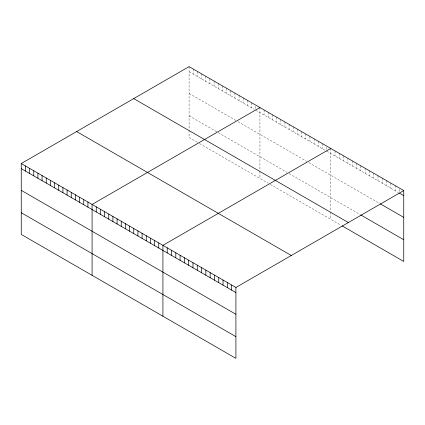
<?xml version="1.0" encoding="UTF-8"?>
<svg xmlns="http://www.w3.org/2000/svg" width="425" height="425" viewBox="0 0 425 425"><rect width="100%" height="100%" fill="white"/><g stroke="black" fill="none" stroke-linecap="round" stroke-linejoin="round"><path stroke-width="0.32" stroke-dasharray="2.12 1.59" d="M189.093 71.735L254.198 109.326M255.76 110.229L325.035 150.227M326.597 151.125L398.384 192.573M189.093 93.447L235.971 120.514M238.053 121.715L306.808 161.41M308.89 162.616L379.599 203.437M189.093 115.818L217.738 132.356M218.259 132.658L287.013 172.353M289.096 173.554L360.283 214.652M197.423 142.343L189.093 137.53L189.093 130.294M199.506 143.544L268.26 183.239M270.348 184.439L340.962 225.213M399.457 189.364L399.457 192.552M395.165 185.613L395.165 190.713M390.873 183.133L390.873 188.232M386.575 180.657L386.575 185.757M382.282 178.176L382.282 183.276M377.99 175.695L377.99 180.795M373.697 173.219L373.697 178.319M369.405 170.738L369.405 175.838M365.112 168.263L365.112 173.363M360.82 165.782L360.82 170.882M356.527 163.306L356.527 168.406M352.229 160.825L352.229 165.925M347.937 158.344L347.937 163.444M343.644 155.869L343.644 160.969M339.352 153.388L339.352 158.488M335.059 150.912L335.059 156.012M330.767 148.431L330.767 211.427M330.767 212.086L330.767 219.327M326.597 147.3L326.597 149.85M322.432 143.618L322.432 148.718M318.267 141.217L318.267 146.317M314.096 138.81L314.096 143.91M309.931 136.404L309.931 141.504M305.766 133.997L305.766 139.097M301.596 131.591L301.596 136.691M297.431 129.184L297.431 134.284M293.266 126.783L293.266 131.883M289.096 124.376L289.096 129.476M284.931 121.97L284.931 127.07M280.76 119.563L280.76 124.663M276.595 117.157L276.595 122.257M272.43 114.75L272.43 119.85M268.26 112.343L268.26 117.443M264.095 109.942L264.095 115.042M259.93 107.536L259.93 170.531M259.93 171.19L259.93 178.426M255.76 106.404L255.76 108.954M251.595 102.723L251.595 107.823M247.43 100.316L247.43 105.416M243.259 97.909L243.259 103.009M239.094 95.508L239.094 100.608M234.929 93.102L234.929 98.202M230.759 90.695L230.759 95.795M226.594 88.288L226.594 93.388M222.424 85.882L222.424 90.982M218.259 83.475L218.259 88.575M214.094 81.069L214.094 86.169M209.923 78.668L209.923 83.767M205.758 76.261L205.758 81.361M201.593 73.854L201.593 78.954M197.423 71.448L197.423 76.548M193.258 69.041L193.258 74.141M189.093 66.635L189.093 128.977"/><path stroke-width="0.64" d="M21.25 163.54L235.907 287.47L235.907 358.365L21.25 234.43L21.25 163.54L189.093 66.635L403.75 190.57L403.75 261.46L342.035 225.829M259.93 107.536L92.087 204.436L92.087 275.331M330.767 148.431L162.924 245.337L162.924 316.227M235.907 287.47L403.75 190.57M399.457 193.189L403.75 195.67M380.136 203.75L403.75 217.382M360.82 214.965L403.75 239.748M133.705 98.616L348.362 222.546M76.638 131.559L291.295 255.494M21.25 168.64L235.907 292.57M21.25 190.352L235.907 314.282M21.25 212.718L235.907 336.653M231.614 284.994L231.614 290.094M227.322 282.513L227.322 287.613M223.029 280.033L223.029 285.138M218.737 277.557L218.737 282.657M214.444 275.076L214.444 280.176M210.152 272.6L210.152 277.7M205.859 270.119L205.859 275.219M201.562 267.644L201.562 272.744M197.269 265.163L197.269 270.263M192.977 262.682L192.977 267.787M188.684 260.206L188.684 265.306M184.392 257.725L184.392 262.825M180.099 255.25L180.099 260.35M175.807 252.769L175.807 257.869M171.514 250.293L171.514 255.393M167.216 247.812L167.216 252.912M158.759 242.93L158.759 248.03M154.594 240.523L154.594 245.623M150.423 238.117L150.423 243.217M146.258 235.71L146.258 240.81M142.088 233.304L142.088 238.404M137.923 230.897L137.923 235.997M133.758 228.496L133.758 233.596M129.588 226.089L129.588 231.189M125.423 223.683L125.423 228.783M121.258 221.276L121.258 226.376M117.088 218.87L117.088 223.97M112.922 216.463L112.922 221.563M108.757 214.062L108.757 219.162M104.587 211.655L104.587 216.755M100.422 209.249L100.422 214.349M96.252 206.842L96.252 211.942M87.922 202.029L87.922 207.129M83.752 199.623L83.752 204.722M79.587 197.221L79.587 202.321M75.422 194.815L75.422 199.915M71.251 192.408L71.251 197.508M67.086 190.002L67.086 195.102M62.921 187.595L62.921 192.695M58.751 185.188L58.751 190.288M54.586 182.782L54.586 187.887M50.421 180.381L50.421 185.481M46.251 177.974L46.251 183.074M42.086 175.567L42.086 180.667M37.915 173.161L37.915 178.261M33.75 170.754L33.75 175.854M29.585 168.348L29.585 173.448M25.415 165.947L25.415 171.047"/></g></svg>
